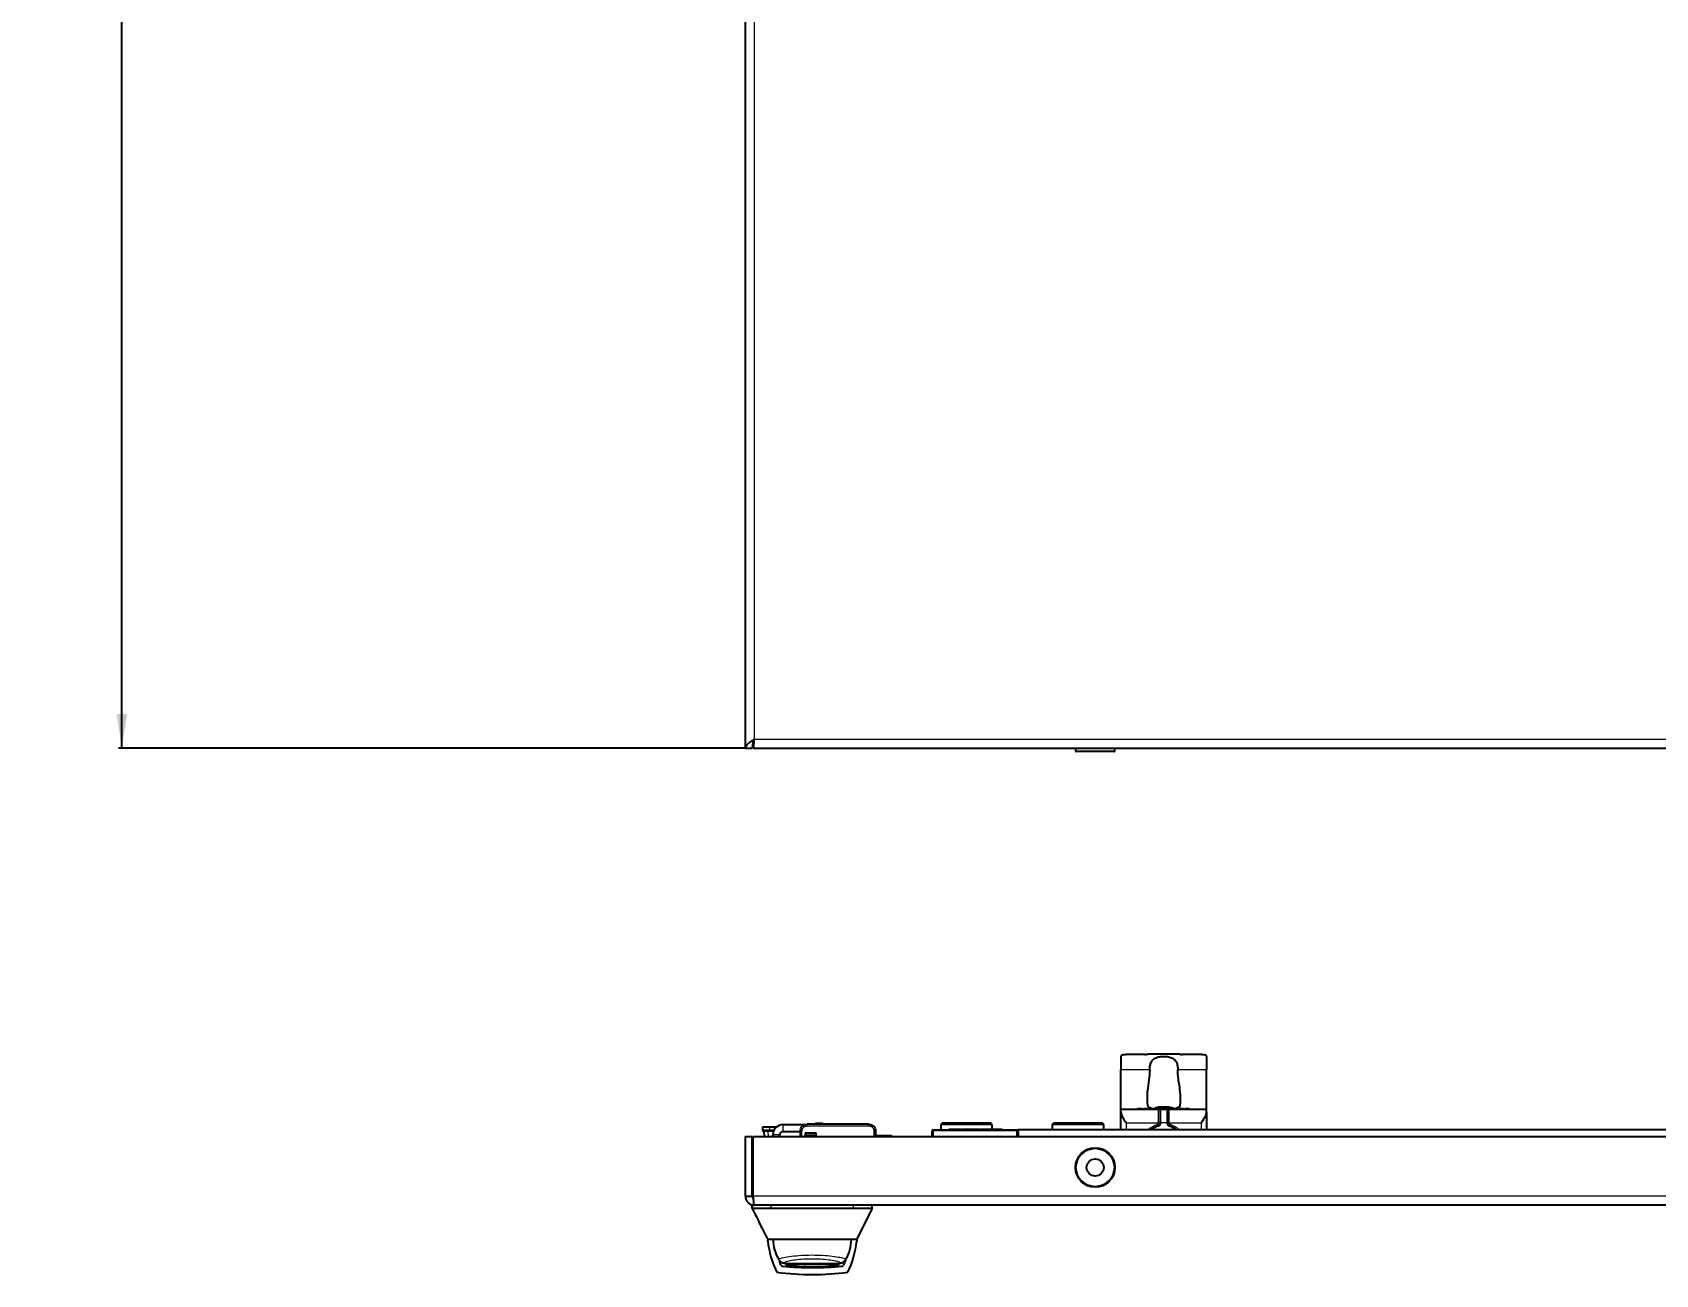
# Model space of a CAD drawing. Header units: millimetres. Extents: x -409 to 1413, y -262 to 1017.
# Drawn here: x -409.1 to 64.2, y -262 to 100.1 of the extents above; entities that cross this region are included whole.
import ezdxf

# ---------------------------------------------------------------- set-up
doc = ezdxf.new("R2010")
doc.units = ezdxf.units.MM
doc.layers.add('FORMAT', color=7, linetype='Continuous')
doc.styles.add('SLDTEXTSTYLE0', font='TXT', dxfattribs={"width": 0.75})
doc.dimstyles.new('SLDDIMSTYLE0', dxfattribs={"dimtxt": 20, "dimasz": 10, "dimexe": 0, "dimexo": 0.0625, "dimgap": 5, "dimtad": 2, "dimdec": 1, "dimrnd": 1e-09, "dimzin": 12, "dimdsep": 46, "dimtxsty": 'SLDTEXTSTYLE0', "dimsah": 1, "dimcen": 0.09, "dimadec": 0, "dimazin": 3, "dimtfac": 1, "dimtofl": 0, "dimtmove": 0, "dimatfit": 3, "dimfxl": 0, "dimfrac": 2, "dimtolj": 1, "dimtzin": 12, "dimarcsym": 0})

# ---------------------------------------------------------------- blocks, each defined once
blk = doc.blocks.new('_D_1')
at = {"layer": 'FORMAT'}
for p, q in [((-201.21, 846.46), (-384.01, 846.46)), ((-383.01, -108.54), (-383.01, 846.46)), ((-201.21, -108.54), (-384.01, -108.54))]:
    blk.add_line(p, q, dxfattribs=at)
for points in [[(-383.01, 846.46), (-384.54, 836.46), (-381.47, 836.46)], [(-383.01, -108.54), (-381.47, -98.54), (-384.54, -98.54)]]:
    blk.add_solid(points, dxfattribs=at)
at = {"layer": 'FORMAT', "insert": (-408.79, 346.8), "char_height": 20, "attachment_point": 1, "rotation": 90, "style": 'SLDTEXTSTYLE0'}
blk.add_mtext('955', dxfattribs=at)

msp = doc.modelspace()

# ---------------------------------------------------------------- linework, layer by layer
at = {"color": 7, "linetype": 'Continuous', "lineweight": 25}
for p, q in [((-201.2, -108.54), (-201.2, 846.46)), ((-201.2, -108.54), (-199.2, -108.54)), ((-198.9, -108.54), (-198.9, -106.54)), ((-198.9, -108.54), (390.5, -108.54)), ((-104.95, -108.54), (-104.95, -109.29)), ((-93.45, -109.29), (-93.45, -108.54)), ((-96.19, -109.54), (-104.7, -109.54)), ((-93.7, -109.54), (-96.19, -109.54)), ((-91.7, -198.47), (-91.7, -202.3)), ((-84.68, -197.9), (-90.2, -197.9)), ((-83.79, -197.85), (-84.31, -197.86)), ((-74.6, -197.8), (-83.79, -197.8)), ((-74.08, -197.86), (-74.6, -197.85)), ((-68.2, -197.9), (-73.72, -197.9)), ((-66.7, -198.47), (-66.7, -202.3)), ((-91.7, -213.8), (-91.7, -202.3)), ((-66.7, -213.8), (-66.7, -202.3)), ((-84.05, -209.59), (-84.05, -212.17)), ((-74.35, -212.17), (-74.35, -209.59)), ((-91.7, -214.68), (-91.7, -213.8)), ((-91.7, -213.8), (-78.2, -213.8)), ((-91.7, -219.8), (-91.7, -214.68)), ((-86.82, -213.7), (-86.82, -213.8)), ((-86.68, -213.7), (-86.68, -213.8)), ((-86.56, -213.7), (-86.56, -213.8)), ((-85.75, -213.7), (-86.56, -213.7)), ((-85.75, -213.7), (-85.75, -213.8)), ((-85.6, -213.7), (-85.6, -213.8)), ((-85.48, -213.7), (-85.48, -213.8)), ((-85.14, -213.7), (-85.14, -213.8)), ((-84.96, -213.7), (-84.96, -213.8)), ((-84.43, -213.7), (-84.43, -213.8)), ((-83.95, -213.7), (-83.95, -213.8)), ((-83.78, -213.7), (-83.78, -213.8)), ((-83.32, -213.7), (-83.32, -213.8)), ((-83.18, -213.7), (-83.18, -213.8)), ((-83.06, -213.7), (-83.06, -213.8)), ((-82.75, -213.7), (-82.75, -213.8)), ((-81.47, -213.7), (-82.59, -213.7)), ((-81.47, -213.7), (-81.47, -213.8)), ((-81.33, -213.7), (-81.33, -213.8)), ((-81.14, -213.7), (-81.14, -213.8)), ((-81.13, -213.7), (-81.13, -213.8)), ((-80.54, -213.7), (-81.13, -213.7)), ((-80.54, -213.7), (-80.54, -213.8)), ((-80.27, -213.48), (-80.29, -213.24)), ((-80.23, -213.48), (-80.26, -213.17)), ((-80.24, -213.33), (-80.24, -213.24)), ((-79.64, -213.7), (-80.21, -213.7)), ((-80.2, -213.8), (-78.2, -213.8)), ((-80.2, -217.8), (-80.2, -213.8)), ((-79.64, -213.7), (-79.64, -213.8)), ((-79.63, -213.7), (-79.63, -213.8)), ((-79.63, -213.7), (-79.45, -213.7)), ((-79.45, -213.7), (-79.45, -213.8)), ((-79.45, -213.7), (-79.45, -213.7)), ((-79.43, -213.7), (-79.43, -213.8)), ((-79.42, -213.21), (-79.42, -213.17)), ((-79.28, -213.7), (-79.28, -213.8)), ((-78.48, -213.7), (-79.28, -213.7)), ((-78.48, -213.7), (-78.48, -213.8)), ((-78.34, -213.7), (-78.34, -213.8)), ((-78.22, -213.7), (-78.22, -213.8)), ((-78.22, -213.73), (-77.93, -213.73)), ((-78.2, -213.8), (-78.2, -217.8)), ((-78.15, -213.25), (-78.14, -213.17)), ((-77.79, -213.37), (-77.78, -213.24)), ((-77.79, -213.7), (-77.79, -213.8)), ((-77.7, -213.8), (-66.7, -213.8)), ((-77.67, -213.7), (-77.67, -213.8)), ((-77.3, -213.7), (-77.3, -213.8)), ((-77.04, -213.7), (-77.04, -213.8)), ((-76.92, -213.7), (-76.92, -213.8)), ((-76.78, -213.7), (-76.78, -213.8)), ((-76.66, -213.7), (-76.66, -213.8)), ((-76.23, -213.7), (-76.23, -213.8)), ((-76.2, -213.7), (-76.23, -213.7)), ((-76.19, -213.7), (-76.19, -213.8)), ((-76.16, -213.7), (-76.16, -213.8)), ((-75.99, -213.7), (-75.99, -213.8)), ((-75.64, -213.7), (-75.64, -213.8)), ((-75.15, -213.7), (-75.15, -213.8)), ((-74.96, -213.7), (-74.96, -213.8)), ((-74.61, -213.7), (-74.61, -213.8)), ((-74.46, -213.7), (-74.46, -213.8)), ((-73.4, -213.7), (-74.46, -213.7)), ((-73.4, -213.7), (-73.4, -213.8)), ((-73.09, -213.7), (-73.09, -213.8)), ((-72.92, -213.7), (-72.92, -213.8)), ((-72.55, -213.7), (-72.55, -213.8)), ((-71.79, -213.7), (-72.55, -213.7)), ((-71.79, -213.7), (-71.79, -213.8)), ((-66.7, -214.68), (-66.7, -213.8)), ((-66.7, -214.68), (-66.7, -219.8)), ((-201.2, -221.8), (-199.2, -221.8)), ((-201.2, -239.2), (-201.2, -221.8)), ((-199.2, -239.2), (-199.2, -221.8)), ((-198.9, -221.8), (390.5, -221.8)), ((-198.9, -239.2), (-198.9, -221.8)), ((-196.2, -218.9), (-194.2, -218.9)), ((-196.2, -218.9), (-196.2, -219.8)), ((-194.2, -220.2), (-195.8, -220.2)), ((-195.61, -221.8), (-195.7, -220.2)), ((-194.2, -218.9), (-192, -218.9)), ((-192.99, -220.2), (-194.2, -220.2)), ((-193.2, -221.8), (-193.2, -221.3)), ((-191.2, -221.8), (-191.2, -221.3)), ((-190.2, -218.3), (-183.7, -218.3)), ((-190.2, -220.3), (-185.2, -220.3)), ((-185.2, -220.2), (-185.2, -221.8)), ((-180.6, -220.75), (-183.8, -220.75)), ((-183.8, -220.75), (-183.8, -221.8)), ((-183.8, -221.5), (-180.6, -221.5)), ((-165.2, -218.2), (-183.2, -218.2)), ((-180.6, -221.8), (-180.6, -220.75)), ((-163.2, -221.8), (-163.2, -220.2)), ((-158.8, -221.6), (-163.2, -221.6)), ((-146.7, -221.8), (-146.7, -220.1)), ((-146.4, -219.8), (-122, -219.8)), ((-143.7, -217.8), (-144.2, -218.3)), ((-144.2, -218.3), (-144.2, -219.8)), ((-129.2, -218.3), (-144.2, -218.3)), ((-143.7, -217.8), (-129.7, -217.8)), ((-141.84, -219.6), (-141.84, -219.8)), ((-138.03, -219.6), (-138.03, -219.8)), ((-138.03, -219.6), (-137.23, -219.6)), ((-137.23, -219.6), (-137.23, -219.8)), ((-137.23, -219.6), (-135.36, -219.6)), ((-135.9, -219.6), (-135.9, -219.57)), ((-135.36, -219.6), (-135.36, -219.8)), ((-135.36, -219.6), (-134.31, -219.6)), ((-134.31, -219.6), (-134.31, -219.8)), ((-134.31, -219.6), (-132.91, -219.6)), ((-132.74, -219.57), (-132.74, -219.8)), ((-132.65, -219.6), (-132.65, -219.8)), ((-132.65, -219.6), (-131.3, -219.6)), ((-131.3, -219.6), (-131.3, -219.8)), ((-131.3, -219.6), (-129.31, -219.6)), ((-129.2, -218.3), (-129.7, -217.8)), ((-129.31, -219.6), (-129.31, -219.8)), ((-129.31, -219.6), (-126.35, -219.6)), ((-129.2, -219.6), (-129.2, -218.3)), ((-126.35, -219.6), (-126.35, -219.8)), ((313.3, -219.8), (-121.7, -219.8)), ((-121.7, -219.8), (-121.7, -220.1)), ((-121.7, -220.1), (-121.7, -220.75)), ((-121.7, -220.75), (-121.7, -221.8)), ((-111.2, -217.8), (-111.7, -218.3)), ((-111.7, -218.3), (-111.7, -219.8)), ((-96.7, -218.3), (-111.7, -218.3)), ((-111.2, -217.8), (-97.2, -217.8)), ((-96.7, -218.3), (-97.2, -217.8)), ((-96.7, -219.8), (-96.7, -218.3)), ((-80.2, -217.8), (-80.2, -217.83)), ((-78.2, -217.83), (-78.2, -217.8)), ((-201.2, -239.2), (-199.2, -239.2)), ((-199.2, -242.8), (-199.2, -241.8)), ((-198.6, -241.8), (-199.2, -241.8)), ((390.2, -241.8), (-198.6, -241.8)), ((-169.7, -242.8), (-193.7, -242.8)), ((-168.7, -251.8), (-164.17, -242.75)), ((-164.2, -242.8), (-164.2, -241.8)), ((-192.3, -251.8), (-194.7, -251.8)), ((-194.66, -251.8), (-194.66, -252.01)), ((-171.1, -251.8), (-192.3, -251.8)), ((-168.7, -251.8), (-171.1, -251.8)), ((-168.74, -252.01), (-168.74, -251.8)), ((-187.53, -258.78), (-187.38, -258.79)), ((-187.53, -258.79), (-175.93, -258.79))]:
    msp.add_line(p, q, dxfattribs=at)
at = {"color": 8, "linetype": 'Continuous', "lineweight": 18}
for p, q in [((-198.6, 291.62), (-198.6, -105.94)), ((-198.6, -105.94), (390.2, -105.94)), ((-104.95, -109.29), (-96.05, -109.29)), ((-96.05, -109.29), (-93.45, -109.29)), ((-83.29, -202.3), (-91.7, -202.3)), ((-66.7, -202.3), (-75.11, -202.3)), ((-82.59, -213.7), (-82.59, -213.8)), ((-80.7, -217.8), (-80.7, -213.8)), ((-77.7, -213.8), (-77.7, -217.8)), ((-196.2, -219.8), (-194.2, -219.8)), ((-194.7, -220.2), (-194.6, -221.8)), ((-194.2, -218.9), (-194.2, -219.8)), ((-194.2, -220.2), (-194.2, -219.8)), ((-194.2, -219.8), (-192.8, -219.8)), ((-191.2, -221.3), (-193.2, -221.3)), ((-190.2, -220.3), (-190.2, -218.3)), ((-184.7, -221.8), (-184.7, -220.2)), ((-180.6, -220.95), (-183.8, -220.95)), ((-183.2, -218.7), (-165.2, -218.7)), ((-163.7, -220.2), (-163.7, -221.8)), ((-158.8, -221.8), (-158.8, -221.6)), ((-146.4, -220.1), (-146.7, -220.1)), ((-146.4, -219.8), (-146.4, -220.1)), ((-122, -220.1), (-146.4, -220.1)), ((-146.4, -220.1), (-146.4, -221.8)), ((-140.61, -219.6), (-140.61, -219.8)), ((-122, -219.8), (-122, -220.1)), ((-122, -221.8), (-122, -220.1)), ((-121.7, -220.1), (-122, -220.1)), ((-90.2, -217.8), (-90.2, -219.8)), ((-90.2, -217.8), (-80.7, -217.8)), ((-81.06, -218.31), (-80.92, -218.79)), ((-80.7, -217.8), (-80.2, -217.8)), ((-80.7, -217.83), (-80.7, -217.8)), ((-80.7, -217.83), (-80.2, -217.83)), ((-78.2, -217.8), (-80.2, -217.8)), ((-78.2, -217.8), (-77.7, -217.8)), ((-78.2, -217.83), (-77.7, -217.83)), ((-77.7, -217.8), (-77.7, -217.83)), ((-77.7, -217.8), (-68.2, -217.8)), ((-77.48, -218.79), (-77.34, -218.31)), ((-68.2, -219.8), (-68.2, -217.8)), ((390.5, -239.2), (-198.9, -239.2)), ((-193.7, -242.8), (-193.7, -241.8)), ((-169.7, -242.8), (-169.7, -241.8))]:
    msp.add_line(p, q, dxfattribs=at)
at = {"color": 7, "linetype": 'Continuous', "lineweight": 25, "flags": 128}
for points in [[(-190.82, -259.23), (-191.18, -258.34), (-191.28, -258.06)], [(-172.01, -257.74), (-172.22, -258.34), (-172.58, -259.23)]]:
    msp.add_lwpolyline(points, dxfattribs=at)
at = {"color": 7, "linetype": 'Continuous', "lineweight": 25}
for radius in [5.75, 2.5]:
    msp.add_circle((-99.2, -230.8), radius, dxfattribs=at)
at = {"color": 8, "linetype": 'Continuous', "lineweight": 18}
msp.add_circle((-99.2, -230.8), 5.5, dxfattribs=at)
at = {"color": 7, "linetype": 'Continuous', "lineweight": 25}
for centre, radius, start, end in [((-104.7, -109.29), 0.25, 180, 270), ((-93.7, -109.29), 0.25, 270, 0), ((-79.2, -221.1), 8, 98.4177, 108.4444), ((-79.17, -217.44), 4.34, 104.9946, 114.6637), ((-80.51, -219.01), 5.54, 85.1407, 94.8593), ((-80.16, -213.27), 0.133, 135.21, 169.838), ((-79.14, -221.2), 8.03, 91.9998, 97.8361), ((-78.79, -214.85), 1.85, 119.6719, 132.7372), ((-78.72, -219.67), 6.5, 92.2465, 98.7173), ((-79.67, -219.62), 6.45, 85.7754, 87.764), ((-79.26, -221.2), 8.03, 82.1639, 88.0002), ((-79.35, -217.52), 4.43, 65.1575, 74.4573), ((-78.27, -214.81), 1.64, 72.5824, 85.536), ((-79.2, -221.1), 8, 70.1778, 81.5823), ((-79.19, -220.14), 7.03, 70.8069, 78.4341), ((-77.18, -215.83), 2.36, 82.549, 97.451), ((-195.8, -219.8), 0.4, 180, 270), ((-190.2, -221.3), 3, 90, 180), ((-190.2, -221.3), 1, 90, 180), ((-158.8, -222.2), 0.6, 41.8103, 90), ((-146.4, -220.1), 0.3, 90, 180), ((-122, -220.1), 0.3, 0, 90), ((-79.2, -224.8), 6.25, 106.0134, 126.8699), ((-81.2, -217.83), 1, 286.0134, 0), ((-77.2, -217.83), 1, 180, 253.9866), ((-79.2, -224.8), 6.25, 53.1301, 73.9866), ((-202.64, -252.01), 7.98, 358.267, 359.9999), ((-167.81, -249.44), 27, 185.961, 206.1695), ((-181.7, -251.8), 11.4, 180, 210.8742), ((-181.7, -251.8), 11.4, 329.0561, 0), ((-195.59, -249.44), 27, 333.8305, 354.0392), ((-160.76, -252.01), 7.98, 180, 181.7325), ((-190.36, -259.04), 0.5, 203.0437, 263.7491), ((-181.7, -180.01), 80, 263.7491, 276.2509), ((-173.04, -259.04), 0.5, 276.2509, 336.9563), ((-181.7, -180.01), 82, 262.7534, 277.2466)]:
    msp.add_arc(centre, radius, start, end, dxfattribs=at)
at = {"color": 8, "linetype": 'Continuous', "lineweight": 18}
for centre, radius, start, end in [((-79.2, -224.8), 6.75, 106.0134, 132.2054), ((-81.2, -217.83), 0.5, 286.0134, 0), ((-77.2, -217.83), 0.5, 180, 253.9866), ((-79.2, -224.8), 6.75, 47.7946, 73.9866)]:
    msp.add_arc(centre, radius, start, end, dxfattribs=at)
at = {"color": 7, "linetype": 'Continuous', "lineweight": 25}
for points, knots in [([(-198.6, -105.94), (-198.94, -106.15), (-199.28, -106.37), (-199.91, -106.8), (-200.2, -107.02), (-200.68, -107.45), (-200.87, -107.67), (-201.13, -108.1), (-201.2, -108.32), (-201.2, -108.54)], [0, 0, 0, 0, 0.25, 0.25, 0.5, 0.5, 0.75, 0.75, 1, 1, 1, 1]), ([(-198.6, -105.94), (-198.76, -106.37), (-198.91, -106.8), (-199.13, -107.67), (-199.2, -108.1), (-199.2, -108.54)], [0, 0, 0, 0, 0.5, 0.5, 1, 1, 1, 1]), ([(-198.9, -108.54), (-198.87, -108.54), (-198.85, -108.47), (-198.8, -108.21), (-198.77, -108.01), (-198.72, -107.53), (-198.7, -107.24), (-198.65, -106.62), (-198.62, -106.28), (-198.6, -105.94)], [0, 0, 0, 0, 0.25, 0.25, 0.5, 0.5, 0.75, 0.75, 1, 1, 1, 1]), ([(-198.9, -106.54), (-198.85, -106.54), (-198.8, -106.47), (-198.7, -106.25), (-198.65, -106.09), (-198.6, -105.94)], [0, 0, 0, 0, 0.5, 0.5, 1, 1, 1, 1]), ([(-90.2, -197.9), (-90.37, -197.91), (-90.7, -197.91), (-91.15, -197.98), (-91.49, -198.1), (-91.67, -198.27), (-91.69, -198.41), (-91.7, -198.47)], [0, 0, 0, 0, 0.2129, 0.425707, 0.640613, 0.853382, 1, 1, 1, 1]), ([(-84.68, -197.9), (-84.58, -197.89), (-84.45, -197.88), (-84.34, -197.86), (-84.31, -197.86)], [0, 0, 0, 0, 0.789403, 1, 1, 1, 1]), ([(-83.29, -202.3), (-83.27, -201.89), (-83.23, -201.06), (-82.87, -199.96), (-82.22, -199.16), (-81.29, -198.67), (-80.14, -198.42), (-78.81, -198.38), (-77.47, -198.55), (-76.34, -199.02), (-75.61, -199.82), (-75.23, -200.85), (-75.11, -201.71), (-75.11, -202.2), (-75.11, -202.3)], [0, 0, 0, 0, 0.088505, 0.177138, 0.262858, 0.344694, 0.430485, 0.525193, 0.625645, 0.723911, 0.812494, 0.894483, 0.978997, 1, 1, 1, 1]), ([(-74.08, -197.86), (-74.07, -197.86), (-73.96, -197.88), (-73.83, -197.89), (-73.72, -197.9)], [0, 0, 0, 0, 0.161974, 1, 1, 1, 1]), ([(-66.7, -198.47), (-66.71, -198.39), (-66.74, -198.22), (-66.98, -198.06), (-67.34, -197.96), (-67.77, -197.91), (-68.07, -197.91), (-68.2, -197.9)], [0, 0, 0, 0, 0.205683, 0.411346, 0.618649, 0.832339, 1, 1, 1, 1]), ([(-83.29, -202.3), (-83.34, -203.3), (-83.45, -205.44), (-83.97, -207.88), (-84.03, -209.19), (-84.05, -209.59)], [0, 0, 0, 0, 0.378823, 0.812228, 1, 1, 1, 1]), ([(-74.35, -209.59), (-74.43, -208.68), (-74.61, -206.82), (-75.07, -204.22), (-75.1, -202.69), (-75.11, -202.3)], [0, 0, 0, 0, 0.417668, 0.852903, 1, 1, 1, 1]), ([(-84.05, -212.17), (-84.01, -212.44), (-83.92, -212.99), (-83.13, -213.44), (-82.14, -213.65), (-81.37, -213.68), (-81.09, -213.7)], [0, 0, 0, 0, 0.289157, 0.579411, 0.847533, 1, 1, 1, 1]), ([(-77.21, -213.7), (-76.77, -213.67), (-75.86, -213.6), (-74.91, -213.29), (-74.42, -212.8), (-74.37, -212.36), (-74.35, -212.17)], [0, 0, 0, 0, 0.258101, 0.532051, 0.800559, 1, 1, 1, 1]), ([(-91.7, -214.68), (-91.68, -214.85), (-91.62, -215.27), (-91.15, -216.22), (-90.62, -217.11), (-90.27, -217.68), (-90.2, -217.8), (-90.2, -217.8)], [0, 0, 0, 0, 0.19414, 0.485275, 0.898779, 0.996769, 1, 1, 1, 1]), ([(-86.68, -213.7), (-86.7, -213.7), (-86.74, -213.7), (-86.79, -213.7), (-86.82, -213.7), (-86.82, -213.7), (-86.82, -213.7)], [0, 0, 0, 0, 0.280836, 0.55925, 0.779182, 1, 1, 1, 1]), ([(-86.56, -213.7), (-86.56, -213.7), (-86.56, -213.7), (-86.59, -213.7), (-86.63, -213.7), (-86.66, -213.7), (-86.68, -213.7)], [0, 0, 0, 0, 0.280888, 0.559482, 0.77927, 1, 1, 1, 1]), ([(-85.6, -213.7), (-85.61, -213.7), (-85.65, -213.7), (-85.71, -213.7), (-85.73, -213.7), (-85.75, -213.7)], [0, 0, 0, 0, 0.280638, 0.560877, 1, 1, 1, 1]), ([(-85.48, -213.7), (-85.48, -213.7), (-85.48, -213.7), (-85.51, -213.7), (-85.55, -213.7), (-85.58, -213.7), (-85.6, -213.7)], [0, 0, 0, 0, 0.280941, 0.5591137, 0.7790892, 1, 1, 1, 1]), ([(-84.96, -213.7), (-85.02, -213.7), (-85.13, -213.7), (-85.14, -213.7), (-85.14, -213.7)], [0, 0, 0, 0, 0.559312, 1, 1, 1, 1]), ([(-84.43, -213.7), (-84.49, -213.7), (-84.6, -213.7), (-84.8, -213.7), (-84.9, -213.7), (-84.96, -213.7)], [0, 0, 0, 0, 0.280496, 0.560765, 1, 1, 1, 1]), ([(-83.95, -213.7), (-84.02, -213.7), (-84.14, -213.7), (-84.34, -213.7), (-84.43, -213.7)], [0, 0, 0, 0, 0.560137, 1, 1, 1, 1]), ([(-83.78, -213.7), (-83.78, -213.7), (-83.8, -213.7), (-83.9, -213.7), (-83.95, -213.7)], [0, 0, 0, 0, 0.559914, 1, 1, 1, 1]), ([(-83.18, -213.7), (-83.2, -213.7), (-83.24, -213.7), (-83.29, -213.7), (-83.32, -213.7), (-83.32, -213.7), (-83.32, -213.7)], [0, 0, 0, 0, 0.280765, 0.559178, 0.779175, 1, 1, 1, 1]), ([(-83.06, -213.7), (-83.06, -213.7), (-83.06, -213.7), (-83.09, -213.7), (-83.13, -213.7), (-83.16, -213.7), (-83.18, -213.7)], [0, 0, 0, 0, 0.280828, 0.559417, 0.779393, 1, 1, 1, 1]), ([(-82.59, -213.7), (-82.61, -213.7), (-82.65, -213.7), (-82.71, -213.7), (-82.74, -213.7), (-82.75, -213.7), (-82.75, -213.7)], [0, 0, 0, 0, 0.280951, 0.559967, 0.779431, 1, 1, 1, 1]), ([(-81.33, -213.7), (-81.33, -213.7), (-81.34, -213.7), (-81.37, -213.7), (-81.42, -213.7), (-81.45, -213.7), (-81.47, -213.7)], [0, 0, 0, 0, 0.280713, 0.558701, 0.779045, 1, 1, 1, 1]), ([(-81.13, -213.7), (-81.13, -213.7), (-81.14, -213.7), (-81.14, -213.7), (-81.14, -213.7)], [0, 0, 0, 0, 0.560081, 1, 1, 1, 1]), ([(-80.7, -213.8), (-80.7, -213.8), (-80.7, -213.8), (-80.69, -213.8), (-80.68, -213.8), (-80.64, -213.8), (-80.52, -213.8), (-80.3, -213.8), (-80.23, -213.8), (-80.2, -213.8)], [0, 0, 0, 0, 0.00167, 0.003889, 0.009531, 0.034361, 0.132751, 0.526214, 1, 1, 1, 1]), ([(-80.36, -213.7), (-80.38, -213.7), (-80.43, -213.7), (-80.5, -213.7), (-80.52, -213.7), (-80.54, -213.7)], [0, 0, 0, 0, 0.281226, 0.561522, 1, 1, 1, 1]), ([(-79.63, -213.7), (-79.63, -213.7), (-79.63, -213.7), (-79.64, -213.7), (-79.64, -213.7)], [0, 0, 0, 0, 0.559504, 1, 1, 1, 1]), ([(-79.28, -213.7), (-79.3, -213.7), (-79.34, -213.7), (-79.4, -213.7), (-79.43, -213.7), (-79.43, -213.7), (-79.43, -213.7)], [0, 0, 0, 0, 0.280855, 0.559718, 0.779518, 1, 1, 1, 1]), ([(-78.34, -213.7), (-78.36, -213.7), (-78.4, -213.7), (-78.45, -213.7), (-78.48, -213.7), (-78.48, -213.7), (-78.48, -213.7)], [0, 0, 0, 0, 0.280813, 0.559099, 0.77917, 1, 1, 1, 1]), ([(-78.22, -213.7), (-78.22, -213.7), (-78.22, -213.7), (-78.25, -213.7), (-78.29, -213.7), (-78.32, -213.7), (-78.34, -213.7)], [0, 0, 0, 0, 0.280912, 0.559405, 0.779108, 1, 1, 1, 1]), ([(-78.2, -213.8), (-78.16, -213.8), (-78.08, -213.8), (-77.82, -213.8), (-77.7, -213.8), (-77.7, -213.8)], [0, 0, 0, 0, 0.475461, 0.994056, 1, 1, 1, 1]), ([(-77.79, -213.7), (-77.81, -213.7), (-77.85, -213.7), (-77.9, -213.7), (-77.93, -213.7), (-77.93, -213.7), (-77.93, -213.7)], [0, 0, 0, 0, 0.280888, 0.559023, 0.779155, 1, 1, 1, 1]), ([(-77.67, -213.7), (-77.67, -213.7), (-77.67, -213.7), (-77.69, -213.7), (-77.74, -213.7), (-77.77, -213.7), (-77.79, -213.7)], [0, 0, 0, 0, 0.2809, 0.559498, 0.779148, 1, 1, 1, 1]), ([(-77.3, -213.7), (-77.35, -213.7), (-77.46, -213.7), (-77.59, -213.7), (-77.66, -213.7), (-77.66, -213.7), (-77.67, -213.7)], [0, 0, 0, 0, 0.2809352, 0.5594866, 0.7792447, 1, 1, 1, 1]), ([(-77.04, -213.7), (-77.09, -213.7), (-77.16, -213.7), (-77.26, -213.7), (-77.3, -213.7)], [0, 0, 0, 0, 0.559441, 1, 1, 1, 1]), ([(-76.92, -213.7), (-76.93, -213.7), (-76.93, -213.7), (-77.01, -213.7), (-77.04, -213.7)], [0, 0, 0, 0, 0.560313, 1, 1, 1, 1]), ([(-76.78, -213.7), (-76.8, -213.7), (-76.84, -213.7), (-76.89, -213.7), (-76.92, -213.7), (-76.92, -213.7), (-76.92, -213.7)], [0, 0, 0, 0, 0.28091, 0.559174, 0.779166, 1, 1, 1, 1]), ([(-76.66, -213.7), (-76.66, -213.7), (-76.66, -213.7), (-76.69, -213.7), (-76.73, -213.7), (-76.76, -213.7), (-76.78, -213.7)], [0, 0, 0, 0, 0.280849, 0.55949, 0.779158, 1, 1, 1, 1]), ([(-76.16, -213.7), (-76.17, -213.7), (-76.19, -213.7), (-76.19, -213.7), (-76.19, -213.7)], [0, 0, 0, 0, 0.560691, 1, 1, 1, 1]), ([(-75.99, -213.7), (-76.03, -213.7), (-76.09, -213.7), (-76.14, -213.7), (-76.16, -213.7)], [0, 0, 0, 0, 0.559542, 1, 1, 1, 1]), ([(-75.64, -213.7), (-75.71, -213.7), (-75.84, -213.7), (-75.95, -213.7), (-75.99, -213.7)], [0, 0, 0, 0, 0.560514, 1, 1, 1, 1]), ([(-75.15, -213.7), (-75.23, -213.7), (-75.36, -213.7), (-75.56, -213.7), (-75.64, -213.7)], [0, 0, 0, 0, 0.559217, 1, 1, 1, 1]), ([(-74.96, -213.7), (-74.96, -213.7), (-74.97, -213.7), (-75.1, -213.7), (-75.15, -213.7)], [0, 0, 0, 0, 0.5603404, 1, 1, 1, 1]), ([(-74.46, -213.7), (-74.48, -213.7), (-74.53, -213.7), (-74.58, -213.7), (-74.61, -213.7), (-74.61, -213.7), (-74.61, -213.7)], [0, 0, 0, 0, 0.2808719, 0.5597012, 0.7793822, 1, 1, 1, 1]), ([(-72.92, -213.7), (-72.98, -213.7), (-73.07, -213.7), (-73.08, -213.7), (-73.09, -213.7)], [0, 0, 0, 0, 0.558947, 1, 1, 1, 1]), ([(-72.55, -213.7), (-72.63, -213.7), (-72.76, -213.7), (-72.87, -213.7), (-72.92, -213.7)], [0, 0, 0, 0, 0.559747, 1, 1, 1, 1]), ([(-68.2, -217.8), (-68.2, -217.8), (-68.13, -217.68), (-67.78, -217.11), (-67.25, -216.22), (-66.78, -215.27), (-66.72, -214.85), (-66.7, -214.68)], [0, 0, 0, 0, 0.003231, 0.101221, 0.514725, 0.80586, 1, 1, 1, 1]), ([(-180.82, -217.9), (-180.82, -217.9), (-180.82, -217.9), (-180.75, -217.9), (-180.62, -217.9), (-180.29, -217.9), (-179.97, -217.9), (-179.75, -217.9)], [0, 0, 0, 0, 0.1246927, 0.1871822, 0.2497734, 0.5000394, 1, 1, 1, 1]), ([(-179.75, -217.9), (-179.61, -217.9), (-179.38, -217.9), (-179.1, -217.9), (-178.91, -217.9), (-178.77, -217.9), (-178.66, -217.9), (-178.65, -217.9), (-178.64, -217.9)], [0, 0, 0, 0, 0.250089, 0.382495, 0.500259, 0.622163, 0.750133, 1, 1, 1, 1]), ([(-141.84, -219.6), (-141.66, -219.6), (-141.32, -219.6), (-140.83, -219.6), (-140.61, -219.6)], [0, 0, 0, 0, 0.5368, 1, 1, 1, 1]), ([(-140.61, -219.6), (-140.23, -219.6), (-139.53, -219.6), (-138.68, -219.6), (-138.23, -219.6), (-138.2, -219.6)], [0, 0, 0, 0, 0.522437, 0.975649, 1, 1, 1, 1]), ([(-201.2, -239.2), (-201.2, -239.37), (-201.18, -239.54), (-201.12, -239.88), (-201.07, -240.04), (-200.93, -240.36), (-200.85, -240.5), (-200.67, -240.79), (-200.56, -240.92), (-200.31, -241.16), (-200.18, -241.27), (-199.9, -241.46), (-199.75, -241.54), (-199.28, -241.73), (-198.94, -241.8), (-198.6, -241.8)], [0, 0, 0, 0, 0.125, 0.125, 0.25, 0.25, 0.375, 0.375, 0.5, 0.5, 0.625, 0.625, 0.75, 0.75, 1, 1, 1, 1]), ([(-199.2, -239.2), (-199.2, -239.36), (-199.14, -239.51), (-198.91, -239.74), (-198.76, -239.8), (-198.6, -239.8)], [0, 0, 0, 0, 0.5, 0.5, 1, 1, 1, 1]), ([(-198.6, -241.8), (-198.62, -241.8), (-198.65, -241.73), (-198.7, -241.47), (-198.72, -241.28), (-198.77, -240.8), (-198.8, -240.51), (-198.85, -239.88), (-198.87, -239.54), (-198.9, -239.2)], [0, 0, 0, 0, 0.25, 0.25, 0.5, 0.5, 0.75, 0.75, 1, 1, 1, 1]), ([(-199.23, -242.75), (-198.84, -243.51), (-198.04, -245.13), (-196.91, -247.37), (-195.78, -249.65), (-195.07, -251.06), (-194.7, -251.8)], [0, 0, 0, 0, 0.2163272, 0.4539552, 0.7147448, 1, 1, 1, 1]), ([(-193.7, -242.8), (-194.32, -242.8), (-195.55, -242.8), (-197.2, -242.8), (-198.45, -242.8), (-199.11, -242.8), (-199.17, -242.8), (-199.2, -242.8)], [0, 0, 0, 0, 0.214694, 0.429388, 0.644082, 0.858775, 1, 1, 1, 1]), ([(-164.2, -242.8), (-164.26, -242.8), (-164.38, -242.8), (-165.33, -242.8), (-166.73, -242.8), (-168.27, -242.8), (-169.29, -242.8), (-169.7, -242.8)], [0, 0, 0, 0, 0.21469, 0.42938, 0.644073, 0.858767, 1, 1, 1, 1]), ([(-191.46, -257.68), (-191.34, -257.83), (-191.11, -258.14), (-190.67, -258.43), (-190.26, -258.59), (-189.87, -258.68), (-189.36, -258.75), (-188.61, -258.78), (-187.89, -258.79), (-187.43, -258.79), (-187.38, -258.79)], [0, 0, 0, 0, 0.086907, 0.170444, 0.253995, 0.352832, 0.493755, 0.750586, 0.975401, 1, 1, 1, 1]), ([(-189.45, -259.02), (-189.36, -258.99), (-189.19, -258.93), (-187.87, -258.95), (-185.91, -259), (-183.46, -259.05), (-180.81, -259.06), (-178.27, -259.02), (-176.11, -258.96), (-174.58, -258.93), (-173.85, -258.97), (-174, -259.1), (-175.02, -259.3), (-176.78, -259.52), (-179.11, -259.69), (-181.73, -259.76), (-184.32, -259.69), (-186.63, -259.52), (-188.38, -259.3), (-189.31, -259.12), (-189.41, -259.05), (-189.45, -259.02)], [0, 0, 0, 0, 0.053435, 0.106868, 0.160358, 0.213991, 0.267619, 0.321181, 0.374779, 0.42843, 0.481983, 0.5354, 0.588925, 0.642773, 0.696736, 0.750367, 0.803567, 0.856759, 0.910369, 0.964326, 1, 1, 1, 1]), ([(-177.1, -258.78), (-176.9, -258.78), (-176.25, -258.79), (-175.32, -258.79), (-174.34, -258.77), (-173.71, -258.71), (-173.16, -258.6), (-172.69, -258.41), (-172.23, -258.1), (-172.03, -257.78), (-171.94, -257.64)], [0, 0, 0, 0, 0.083733, 0.271555, 0.468927, 0.681743, 0.781788, 0.862953, 0.941144, 1, 1, 1, 1])]:
    msp.add_open_spline(points, degree=3, knots=knots, dxfattribs=at)
for points in [[(-185.2, -220.2), (-185.17, -219.94), (-185.11, -219.41), (-184.65, -218.75), (-183.99, -218.29), (-183.46, -218.23), (-183.2, -218.2)], [(-165.2, -218.2), (-164.94, -218.23), (-164.41, -218.29), (-163.75, -218.75), (-163.29, -219.41), (-163.23, -219.94), (-163.2, -220.2)]]:
    msp.add_open_spline(points, degree=3, dxfattribs=at)
at = {"color": 8, "linetype": 'Continuous', "lineweight": 18}
for points in [[(-184.7, -220.2), (-184.76, -220.2), (-184.9, -220.2), (-185.06, -220.2), (-185.18, -220.2), (-185.19, -220.2), (-185.2, -220.2)], [(-184.7, -220.2), (-184.68, -220), (-184.63, -219.61), (-184.28, -219.11), (-183.79, -218.77), (-183.4, -218.72), (-183.2, -218.7)], [(-183.2, -218.2), (-183.2, -218.21), (-183.2, -218.22), (-183.2, -218.34), (-183.2, -218.5), (-183.2, -218.63), (-183.2, -218.7)], [(-165.2, -218.7), (-165.2, -218.63), (-165.2, -218.5), (-165.2, -218.34), (-165.2, -218.22), (-165.2, -218.21), (-165.2, -218.2)], [(-165.2, -218.7), (-165, -218.72), (-164.61, -218.77), (-164.11, -219.11), (-163.77, -219.61), (-163.72, -220), (-163.7, -220.2)], [(-163.7, -220.2), (-163.63, -220.2), (-163.5, -220.2), (-163.34, -220.2), (-163.22, -220.2), (-163.21, -220.2), (-163.2, -220.2)]]:
    msp.add_open_spline(points, degree=3, dxfattribs=at)
for points, knots in [([(-191.39, -257.61), (-191.41, -257.55), (-191.45, -257.4), (-190.16, -257.05), (-187.89, -256.66), (-185.21, -256.41), (-182.35, -256.29), (-179.44, -256.33), (-176.43, -256.55), (-173.95, -256.9), (-172.39, -257.27), (-171.72, -257.53), (-171.95, -257.6), (-171.98, -257.61)], [0, 0, 0, 0, 0.080358, 0.189165, 0.296875, 0.401927, 0.469214, 0.569403, 0.669558, 0.770526, 0.874295, 0.980961, 1, 1, 1, 1]), ([(-175.93, -258.78), (-175.75, -258.78), (-174.82, -258.79), (-173.92, -258.74), (-173.44, -258.58), (-173.97, -258.31), (-175.32, -257.99), (-177.34, -257.69), (-179.83, -257.5), (-182.24, -257.47), (-184.6, -257.57), (-186.81, -257.78), (-188.7, -258.11), (-189.77, -258.43), (-189.87, -258.66), (-189.14, -258.77), (-188.04, -258.78), (-187.53, -258.78)], [0, 0, 0, 0, 0.019237, 0.094456, 0.169947, 0.244138, 0.315947, 0.385269, 0.453516, 0.521522, 0.567246, 0.638978, 0.71315, 0.788639, 0.863863, 0.937348, 1, 1, 1, 1])]:
    msp.add_open_spline(points, degree=3, knots=knots, dxfattribs=at)

# ---------------------------------------------------------------- dimensions: what is measured, and where the dimension line sits
at = {"layer": 'FORMAT'}
dim = msp.add_linear_dim(base=(-383.01, 846.46), p1=(-201.2, -108.54), p2=(-201.2, 846.46), angle=90, dimstyle='SLDDIMSTYLE0', dxfattribs=at)
dim.commit()
dim.dimension.update_dxf_attribs({"geometry": '_D_1', "text_midpoint": (-383.01, 368.96), "dimtype": 160})

doc.saveas('drawing.dxf')
